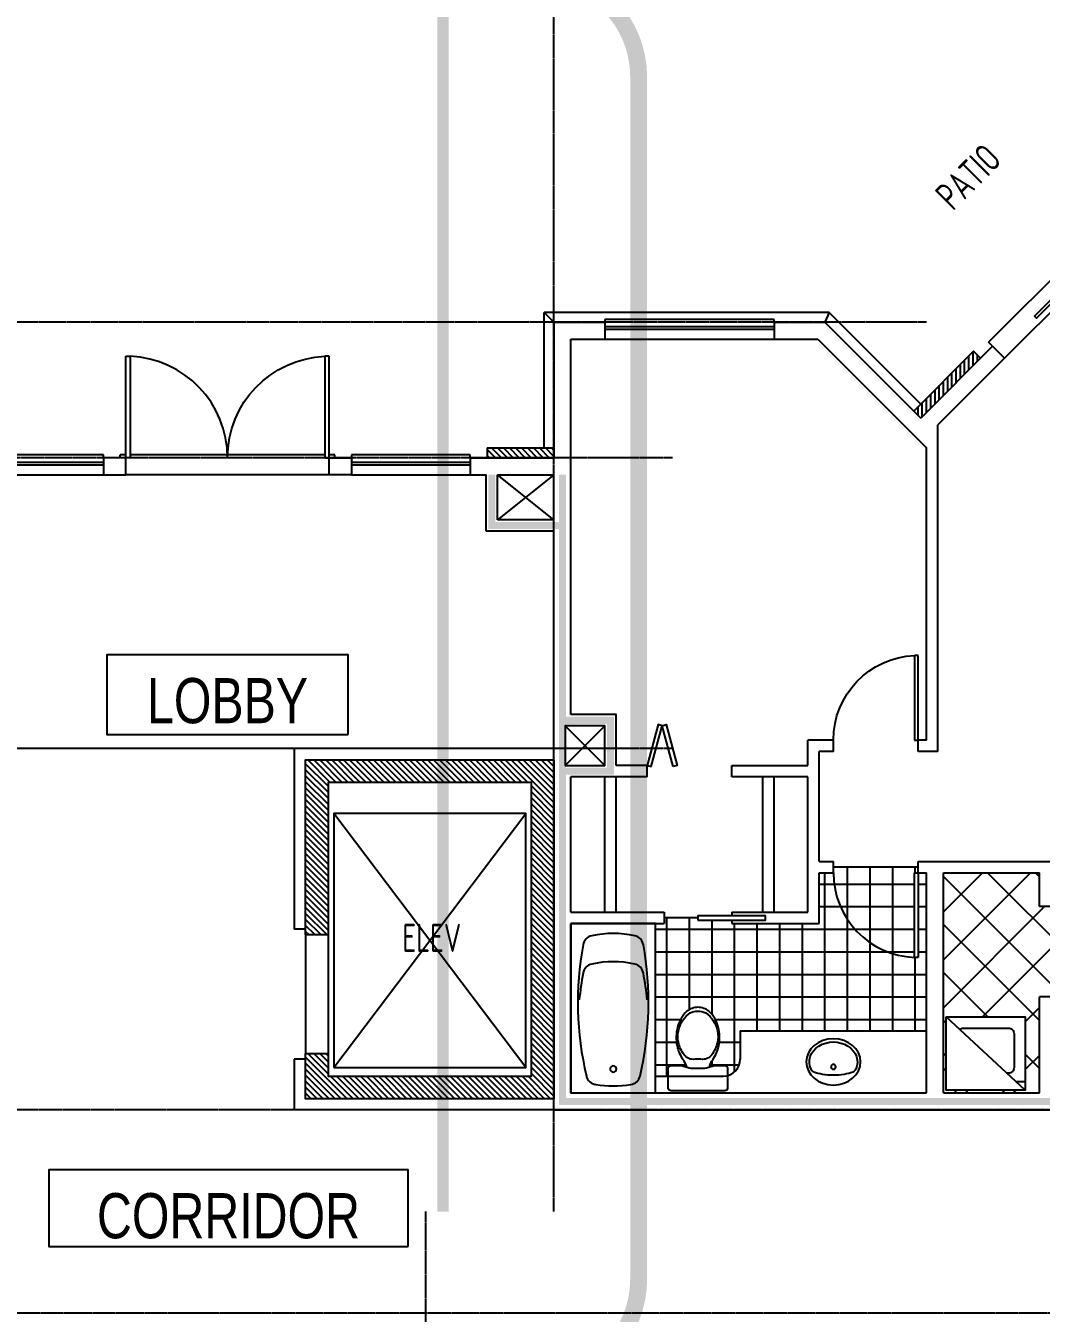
# Model space of a CAD drawing. Extents: x -2060 to 2145, y -590 to 992.
# Drawn here: x -990.4 to -630.6, y 6 to 462 of the extents above; entities that cross this region are included whole.
import ezdxf
from ezdxf.enums import TextEntityAlignment as Align

# ---------------------------------------------------------------- set-up
doc = ezdxf.new("R2010")
doc.units = 0
doc.header["$MEASUREMENT"] = 0
for name, pattern in [('CENTER2', [1.125, 0.75, -0.125, 0.125, -0.125]), ('GRIDLINE', [1.53125, 1.375, -0.0625, 0.03125, -0.0625]), ('HIDDEN2', [0.1875, 0.125, -0.0625])]:
    doc.linetypes.add(name, pattern=pattern)
doc.layers.get('0').update_dxf_attribs({"linetype": 'CONTINUOUS'})
for name, color, linetype in [('FIRE SEPARATIONS', 44, 'CENTER2'), ('FURNITURE', 51, 'CONTINUOUS'), ('GRIDLINES', 65, 'GRIDLINE'), ('HATCH', 92, 'CONTINUOUS'), ('HIDDEN', 64, 'HIDDEN2'), ('STAIRS', 101, 'CONTINUOUS'), ('TEXT', 82, 'CONTINUOUS'), ('WALL', 215, 'CONTINUOUS')]:
    doc.layers.add(name, color=color, linetype=linetype)
doc.styles.add('128-AT', font='architxt.shx', dxfattribs={"width": 0.8, "height": 12})
doc.styles.add('128-ATT', font='archtitl.shx', dxfattribs={"width": 0.8, "height": 16})

# ---------------------------------------------------------------- blocks, each defined once
blk = doc.blocks.new('DOOR')
for p, q in [((0, 1), (0.042, 1)), ((0, 0), (0, 1)), ((0.042, 1), (0.042, 0)), ((0.042, 0), (0, 0))]:
    blk.add_line(p, q)
blk.add_arc((0, 0), 1, 0, 87.612)
blk = doc.blocks.new('WIN6')
for p, q in [((0, 1), (1, 1)), ((0, 0), (0, 1)), ((1, 1), (1, 0)), ((1, -1.5), (0, -1.5)), ((1, -2.5), (0, -2.5)), ((1, -6), (0, -6))]:
    blk.add_line(p, q)
blk = doc.blocks.new('TUB5')
blk.add_lwpolyline([(0, 30), (60, 30), (60, 0), (0, 0)], close=True)
blk.add_lwpolyline([(4.33, 22.61, -0.302201), (7.52, 25.69, -0.103832), (54, 24.51, -0.306794), (57.03, 21.2, -0.073951), (57.03, 8.8, -0.307224), (53.99, 5.49, -0.103037), (7.52, 4.31, -0.302632), (4.33, 7.39, -0.108169)], format="xyb", close=True)
blk.add_lwpolyline([(27.02, 2.99, -0.021033), (17.52, 4.31, -0.302632), (14.33, 7.39, -0.108169), (14.33, 22.61, -0.302201), (17.52, 25.69, -0.021203), (27.02, 27.02, -0.021203)], format="xyb")
blk.add_circle((51.5, 15), 1.12)
blk = doc.blocks.new('TOILET')
for points in [[(9.6, -5.46), (8.9, -3.04, -0.069687), (8.75, -1.94), (8.75, 1.94, -0.069687), (8.9, 3.04), (9.6, 5.46, 0.069687), (9.75, 6.56), (9.75, 9.5, 0.414214), (8.75, 10.5), (1.75, 10.5, 0.414214), (0.75, 9.5), (0.75, -9.5, 0.414214), (1.75, -10.5), (8.75, -10.5, 0.414214), (9.75, -9.5), (9.75, -6.56, 0.069687)], [(11.94, -1.06, 0.281665), (13.53, -4.91, 0.102457), (17.89, -6.89, 0.208018), (25.75, -5.34, 0.095407), (28.36, -2.78, 0.12335), (29.01, 0, 0.12335), (28.36, 2.78, 0.095407), (25.75, 5.34, 0.208018), (17.89, 6.89, 0.102457), (13.53, 4.91, 0.281665), (11.94, 1.06)]]:
    blk.add_lwpolyline(points, format="xyb", close=True)
blk.add_lwpolyline([(9.2, 4.09, 0.10369), (11.94, 5.35, -0.091297), (16.65, 7.39, -0.120114), (23.35, 7.19, -0.14964), (28.96, 3.87, -0.166698), (30.36, 0, -0.166698), (28.96, -3.87, -0.14964), (23.35, -7.19, -0.120114), (16.65, -7.39, -0.091297), (11.94, -5.35, 0.10369), (9.2, -4.09, 0.10369)], format="xyb")
blk = doc.blocks.new('LAV')
blk.add_circle((0, -9.26), 0.875)
for centre, start, end in [((-6.09, -9.25), 113.5315, 154.4045), ((6.09, -9.25), 25.5981, 66.473)]:
    blk.add_arc(centre, 2, start, end)
blk.add_ellipse((0, -11), major_axis=(9.63, 0), ratio=0.850649)
for centre, major_axis, ratio, start_param, end_param in [((0, -11), (8.5, 0), 0.83084, 2.762819, 6.661999), ((0, -9.26), (-8.75, 0), 0.341014, 3.806048, 5.618834)]:
    blk.add_ellipse(centre, major_axis=major_axis, ratio=ratio, start_param=start_param, end_param=end_param)
blk = doc.blocks.new('WASH-DRY-STACK')
for p, q in [((14, 0), (-14, -26)), ((14, -3), (10.77, -3))]:
    blk.add_line(p, q)
blk.add_lwpolyline([(-14, -26), (14, -26), (14, 0), (-14, 0)], close=True)
blk.add_lwpolyline([(-9.23, -21.57, 0.167732), (-8, -22), (8, -22, 0.414214), (10, -20), (10, -8, 0.414214), (8, -6), (7.54, -6)], format="xyb")
blk = doc.blocks.new('BF26')
at = {"flags": 128}
for points in [[(1.45, -0.39), (5.33, 14.1), (3.88, 14.49), (0, 0)], [(9.21, -0.39), (5.33, 14.1), (6.78, 14.49), (10.66, 0)]]:
    blk.add_lwpolyline(points, close=True, dxfattribs=at)
blk = doc.blocks.new('SLDR60')
for p, q in [((0, 0), (0, -2)), ((0, -2), (72, -2)), ((72, 0), (72, -2))]:
    blk.add_line(p, q)
at = {"flags": 128}
for points in [[(0, 1), (0, 2), (36, 2), (36, 1)], [(18, 3), (18, 4), (54, 4), (54, 3)]]:
    blk.add_lwpolyline(points, close=True, dxfattribs=at)

msp = doc.modelspace()

# ---------------------------------------------------------------- hatches: boundary and pattern name
at = {"layer": 'HATCH'}
h = msp.add_hatch(dxfattribs=at)
h.set_pattern_fill('ANSI31', color=256, scale=12, angle=45, style=0)
h.set_pattern_definition([(90, (-803.2935, 78.0364), (1.5, 2e-16), [])])
h.paths.add_polyline_path([(-654.6141, 346.7834), (-652.1392, 344.3085), (-673.3524, 323.0953), (-675.8273, 325.5702)])
h = msp.add_hatch(dxfattribs=at)
h.set_pattern_fill('ANSI31', color=256, scale=12, angle=90, style=0)
h.set_pattern_definition([(135, (-858, 309.0182), (-1.06066, -1.06066), [])])
h.paths.add_polyline_path([(-826.9701, 312.5182), (-803.2935, 312.5182), (-803.2935, 309.0182), (-826.9701, 309.0182)])
h = msp.add_hatch(dxfattribs=at)
h.set_pattern_fill('_USER,_O', color=256, scale=12, angle=45, double=1, pattern_type=0)
h.set_pattern_definition([(135, (-548.735, 128.948), (8.4853, 8.4853), []), (45, (-548.735, 128.948), (8.4853, -8.4853), [])])
h.paths.add_polyline_path([(-595.2935, 148.7031), (-595.2935, 150.0364), (-593.2935, 150.0364), (-590.2935, 150.0364), (-590.2935, 148.0364), (-566.2935, 148.0364), (-566.2935, 150.0364), (-519.2935, 150.0364), (-515.2935, 150.0364), (-515.2935, 174.0364), (-519.2935, 174.0364), (-519.2935, 180.0364, 0.16216216), (-593.2935, 180.0364), (-593.2935, 174.0364), (-597.2935, 174.0364), (-597.2935, 150.0364), (-627.2935, 150.0364), (-627.2935, 166.0364), (-627.2935, 184.0364), (-607.2935, 204.0364), (-551.9949, 204.0364), (-520.6173, 235.4141), (-517.7889, 232.5856), (-492.333, 207.1298), (-462.6346, 177.4313), (-432.9361, 147.7328), (-437.1787, 143.4902), (-462.6346, 168.946), (-463.6952, 167.8854, 0.40144236), (-462.6346, 118.0343), (-468.6325, 112.0364), (-473.2935, 112.0364), (-473.2935, 100.0364), (-515.2935, 100.0364), (-515.2935, 108.0364), (-509.2935, 108.0364), (-509.2935, 112.0364), (-507.8446, 111.6482), (-503.1859, 129.0349), (-498.5271, 111.6482), (-497.0782, 112.0364), (-501.737, 129.4231), (-503.1859, 129.0349), (-504.6348, 129.4231), (-509.2935, 112.0364), (-519.2935, 112.0364), (-519.2935, 108.0364), (-537.2935, 108.0364), (-537.2935, 109.0364), (-567.2935, 109.0364), (-567.2935, 108.0364), (-596.2935, 108.0364), (-597.2935, 108.0364), (-597.2935, 112.0364), (-627.2935, 112.0364), (-627.2935, 118.0364, 0.40144236)])
h.paths.add_polyline_path([(-665.2935, 162.0364), (-631.2935, 162.0364), (-631.2935, 150.0364), (-627.2935, 150.0364), (-627.2935, 148.7031), (-595.2935, 148.7031, -0.40144236), (-627.2935, 118.0364), (-631.2935, 118.0364), (-631.2935, 84.0364), (-665.2935, 84.0364)])
h.paths.add_polyline_path([(-636.2935, 111.0364), (-664.2935, 111.0364), (-664.2935, 85.0364), (-636.2935, 85.0364)], flags=16)
h.paths.add_polyline_path([(-642.2935, 107.0364), (-658.2935, 107.0364, 0.16773158), (-659.5272, 106.6106), (-642.755, 91.0364), (-642.2935, 91.0364, 0.41421356), (-640.2935, 93.0364), (-640.2935, 105.0364, 0.41421356)], flags=0)
h.paths.add_polyline_path([(-463.6952, 167.8854), (-438.2394, 142.4295), (-462.6346, 118.0343, -0.40144236)], flags=17)
h = msp.add_hatch(dxfattribs=at)
h.set_pattern_fill('ANSI31', color=256, scale=12, angle=90, style=0)
h.set_pattern_definition([(135, (-120, 0), (-1.0606602, -1.0606602), [])])
h.paths.add_polyline_path([(-891.2935, 202.0182), (-803.2935, 202.0182), (-803.2935, 82.0182), (-891.2935, 82.0182), (-891.2935, 98.0182), (-883.2935, 98.0182), (-883.2935, 90.0182), (-811.2935, 90.0182), (-811.2935, 194.0182), (-883.2935, 194.0182), (-883.2935, 140.0182), (-891.2935, 140.0182)])
h = msp.add_hatch(dxfattribs=at)
h.set_pattern_fill('ANSI37,_O', color=256, scale=64, angle=45)
h.set_pattern_definition([(90, (-715.2935, 134.0364), (8, 2e-15), []), (7e-15, (-715.2935, 134.0364), (2e-15, -8), [])])
h.paths.add_polyline_path([(-704.2935, 162.0364), (-704.2935, 164.0364), (-674.2935, 164.0364), (-674.2935, 162.0364), (-675.5435, 162.0364), (-675.5435, 132.0364, -0.40144236)])
h.paths.add_polyline_path([(-767.2935, 144.0364), (-764.2935, 144.0364), (-764.2935, 146.0364), (-752.2935, 146.0364), (-752.2935, 145.2864), (-740.2935, 145.2864), (-740.2935, 144.0364), (-709.2935, 144.0364), (-709.2935, 162.0364), (-704.2935, 162.0364, 0.40144236), (-675.5435, 132.0364), (-674.2935, 132.0364), (-674.2935, 162.0364), (-671.2935, 162.0364), (-671.2935, 106.0364), (-737.2935, 106.0364), (-737.2935, 96.0364, -0.34199871), (-741.7935, 90.227), (-741.7935, 92.7864, 0.41421356), (-742.7935, 93.7864), (-745.7333, 93.7864, 0.0696874), (-746.8322, 93.6325), (-748.2047, 93.2404, -0.10369022), (-746.9401, 95.9757, 0.09129737), (-744.9077, 100.6891, 0.12011399), (-745.106, 107.3872, 0.14963961), (-748.4271, 112.9937, 0.1666983), (-752.2935, 114.3951, 0.16669833), (-756.1599, 112.9937, 0.14963965), (-759.481, 107.3872, 0.12011409), (-759.6793, 100.6891, 0.09129743), (-757.647, 95.9757, -0.10369038), (-756.3823, 93.2404), (-757.7548, 93.6325, 0.0696874), (-758.8537, 93.7864), (-761.7935, 93.7864, 0.41421356), (-762.7935, 92.7864), (-762.7935, 90.0364), (-767.2935, 90.0364)])

# ---------------------------------------------------------------- linework, layer by layer
at = {"layer": 'FIRE SEPARATIONS', "ltscale": 0.5, "const_width": 2.5}
for points in [[(-825.2935, 303.0182), (-825.2935, 285.0182), (-800.2935, 285.0182)], [(-800.2935, 303.0182), (-800.2935, 81.0184), (-470.2935, 81.0363)], [(-800.2935, 216.0364), (-783.2935, 216.0364), (-783.2935, 198.0364), (-800.2935, 198.0364)]]:
    msp.add_lwpolyline(points, dxfattribs=at)
at = {"layer": 'FURNITURE'}
for p, q in [((-592.7422, 395.2202), (-643.6539, 344.3085)), ((-956.9495, 309.0182), (-956.9495, 310.0182)), ((-954.9495, 310.0182), (-956.9495, 310.0182)), ((-884.4495, 310.0182), (-953.4495, 310.0182)), ((-880.9495, 310.0182), (-882.9495, 310.0182)), ((-880.9495, 309.0182), (-880.9495, 310.0182)), ((-882.9495, 303.0182), (-954.9495, 303.0182)), ((-803.2935, 287.0182), (-823.2935, 303.0182)), ((-803.2935, 303.0182), (-823.2935, 287.0182)), ((-781.2935, 148.0364), (-781.2935, 196.0364)), ((-729.2935, 148.0364), (-729.2935, 196.0364)), ((-813.2935, 93.0182), (-881.2935, 183.0182)), ((-881.2935, 93.0182), (-813.2935, 183.0182)), ((-891.2935, 140.0182), (-891.2935, 98.0182)), ((-883.2935, 140.0182), (-883.2935, 98.0182)), ((-737.2935, 106.0364), (-671.2935, 106.0364)), ((-737.2935, 106.0364), (-737.2935, 96.0364)), ((-767.2935, 90.0364), (-743.2935, 90.0364))]:
    msp.add_line(p, q, dxfattribs=at)
for points in [[(-881.2935, 93.0182), (-813.2935, 93.0182), (-813.2935, 183.0182), (-881.2935, 183.0182)], [(-752.2935, 145.2864), (-728.2935, 145.2864), (-728.2935, 146.7864), (-752.2935, 146.7864)]]:
    msp.add_lwpolyline(points, close=True, dxfattribs=at)
msp.add_arc((-743.2935, 96.0364), 6, 270, 0, dxfattribs=at)
at = {"layer": 'GRIDLINES'}
for p, q in [((-803.2935, 42.0182), (-803.2935, 961.5908)), ((-671.2935, 357.0364), (-2030.0704, 357.0364)), ((-761.2935, 309.0182), (-2030.0704, 309.0182)), ((-761.2935, 206.0182), (-2030.0704, 206.0182)), ((-188.6468, 78.0182), (-2030.0704, 78.0182)), ((-848.6468, -557.9818), (-848.6468, 42.0182)), ((344.4754, 6.0182), (-2030.0704, 6.0182))]:
    msp.add_line(p, q, dxfattribs=at)
at = {"layer": 'HATCH'}
for p, q in [((-674.2935, 164.0364), (-704.2935, 164.0364)), ((-752.2935, 146.0364), (-764.2935, 146.0364))]:
    msp.add_line(p, q, dxfattribs=at)
at = {"layer": 'HIDDEN'}
for p, q in [((-895.2935, 206.0182), (-1034.6468, 206.0182)), ((-785.2935, 148.0364), (-785.2935, 196.0364)), ((-725.2935, 148.0364), (-725.2935, 196.0364))]:
    msp.add_line(p, q, dxfattribs=at)
at = {"layer": 'STAIRS'}
for p, q in [((-806.7935, 312.5182), (-806.7935, 360.5364)), ((-803.2935, 360.5364), (-806.7935, 360.5364)), ((-806.7935, 360.5364), (-803.2935, 357.0364)), ((-705.8438, 360.5364), (-707.2935, 357.0364)), ((-654.6141, 346.7834), (-675.8273, 325.5702)), ((-652.1392, 344.3085), (-654.6141, 346.7834)), ((-826.9701, 312.5182), (-803.2935, 312.5182)), ((-826.9701, 312.5182), (-826.9701, 309.0182))]:
    msp.add_line(p, q, dxfattribs=at)
msp.add_lwpolyline([(-673.3524, 328.0451), (-705.8438, 360.5364), (-803.2935, 360.5364)], dxfattribs=at)
at = {"layer": 'TEXT'}
for p, q in [((-785.2935, 214.0364), (-799.2935, 200.0364)), ((-799.2935, 214.0364), (-785.2935, 200.0364))]:
    msp.add_line(p, q, dxfattribs=at)
at = {"layer": 'TEXT', "color": 92, "linetype": 'Continuous', "const_width": 4, "flags": 128}
msp.add_lwpolyline([(-842.6468, 579.5182), (-842.6468, 42.0182)], dxfattribs=at)
at = {"layer": 'TEXT', "color": 92, "linetype": 'Continuous', "const_width": 6, "flags": 128}
msp.add_lwpolyline([(-809.2935, 480.0182), (-1026.6468, 480.0182, 0.41421356), (-1062.6468, 444.0182), (-1062.6468, 18.0182, 0.41421356), (-1026.6468, -17.9818), (-809.2935, -17.9818, 0.41421356), (-773.2935, 18.0182), (-773.2935, 444.0182, 0.41421356)], format="xyb", close=True, dxfattribs=at)
at = {"layer": 'TEXT'}
for points in [[(-876.2295, 210.9995), (-876.2295, 239.2662), (-961.6695, 239.2662), (-961.6695, 210.9995)], [(-854.9816, 29.6285), (-854.9816, 56.8285), (-982.2349, 56.8285), (-982.2349, 29.6285)]]:
    msp.add_lwpolyline(points, close=True, dxfattribs=at)
at = {"layer": 'WALL'}
for p, q in [((-803.2935, 357.0364), (-803.2935, 309.0182)), ((-803.2935, 357.0364), (-785.2935, 357.0364)), ((-785.2935, 357.0364), (-785.2935, 353.0364)), ((-725.2935, 357.0364), (-725.2935, 353.0364)), ((-725.2935, 357.0364), (-707.2935, 357.0364)), ((-707.2935, 357.0364), (-673.3524, 323.0953)), ((-785.2935, 353.0364), (-785.2935, 351.0364)), ((-725.2935, 353.0364), (-725.2935, 351.0364)), ((-797.2935, 351.0364), (-785.2935, 351.0364)), ((-797.2935, 218.0364), (-797.2935, 351.0364)), ((-725.2935, 351.0364), (-709.7788, 351.0364)), ((-709.7788, 351.0364), (-671.2935, 312.5512)), ((-647.8965, 348.5512), (-673.3524, 323.0953)), ((-647.8965, 348.5512), (-645.0681, 345.7227)), ((-643.6539, 344.3085), (-667.2935, 320.6689)), ((-645.0681, 345.7227), (-643.6539, 344.3085)), ((-667.2935, 205.0364), (-667.2935, 320.6689)), ((-671.2935, 209.0364), (-671.2935, 312.5512)), ((-832.9701, 309.0182), (-803.2935, 309.0182)), ((-832.9701, 309.0182), (-832.9701, 303.0182)), ((-832.9701, 303.0182), (-827.2935, 303.0182)), ((-827.2935, 283.0182), (-827.2935, 303.0182)), ((-823.2935, 303.0182), (-803.2935, 303.0182)), ((-823.2935, 287.0182), (-823.2935, 303.0182)), ((-803.2935, 287.0182), (-803.2935, 303.0182)), ((-803.2935, 283.0182), (-827.2935, 283.0182)), ((-803.2935, 287.0182), (-823.2935, 287.0182)), ((-803.2935, 206.0182), (-803.2935, 283.0182)), ((-895.2935, 206.0182), (-895.2935, 142.0182)), ((-803.2935, 206.0182), (-895.2935, 206.0182)), ((-803.2935, 206.0182), (-817.2935, 206.0182)), ((-704.2935, 209.0364), (-713.2935, 209.0364)), ((-713.2935, 200.0364), (-713.2935, 209.0364)), ((-704.2935, 205.0364), (-704.2935, 209.0364)), ((-671.2935, 209.0364), (-674.2935, 209.0364)), ((-674.2935, 205.0364), (-674.2935, 209.0364)), ((-709.2935, 166.0364), (-709.2935, 205.0364)), ((-704.2935, 205.0364), (-709.2935, 205.0364)), ((-667.2935, 205.0364), (-674.2935, 205.0364)), ((-770.2935, 200.0364), (-781.2935, 200.0364)), ((-770.2935, 196.0364), (-770.2935, 200.0364)), ((-740.2935, 196.0364), (-740.2935, 200.0364)), ((-740.2935, 200.0364), (-713.2935, 200.0364)), ((-797.2935, 148.0364), (-797.2935, 196.0364)), ((-770.2935, 196.0364), (-797.2935, 196.0364)), ((-713.2935, 196.0364), (-740.2935, 196.0364)), ((-713.2935, 148.0364), (-713.2935, 196.0364)), ((-709.2935, 166.0364), (-704.2935, 166.0364)), ((-704.2935, 162.0364), (-704.2935, 166.0364)), ((-674.2935, 166.0364), (-627.2935, 166.0364)), ((-674.2935, 162.0364), (-674.2935, 166.0364)), ((-709.2935, 162.0364), (-704.2935, 162.0364)), ((-709.2935, 144.0364), (-709.2935, 162.0364)), ((-674.2935, 162.0364), (-671.2935, 162.0364)), ((-671.2935, 84.0364), (-671.2935, 162.0364)), ((-665.2935, 84.0364), (-665.2935, 162.0364)), ((-665.2935, 162.0364), (-631.2935, 162.0364)), ((-631.2935, 150.0364), (-631.2935, 162.0364)), ((-797.2935, 148.0364), (-764.2935, 148.0364)), ((-764.2935, 148.0364), (-764.2935, 144.0364)), ((-740.2935, 148.0364), (-740.2935, 146.7864)), ((-740.2935, 148.0364), (-713.2935, 148.0364)), ((-627.2935, 150.0364), (-631.2935, 150.0364)), ((-891.2935, 142.0182), (-895.2935, 142.0182)), ((-797.2935, 84.0364), (-797.2935, 144.0364)), ((-797.2935, 144.0364), (-764.2935, 144.0364)), ((-740.2935, 145.2864), (-740.2935, 144.0364)), ((-740.2935, 144.0364), (-709.2935, 144.0364)), ((-631.2935, 84.0364), (-631.2935, 118.0364)), ((-627.2935, 118.0364), (-631.2935, 118.0364)), ((-891.2935, 96.0182), (-895.2935, 96.0182)), ((-895.2935, 96.0182), (-895.2935, 78.0182)), ((-797.2935, 84.0364), (-671.2935, 84.0364)), ((-665.2935, 84.0364), (-631.2935, 84.0364)), ((-803.2935, 78.0182), (-895.2935, 78.0182)), ((-803.2935, 78.0364), (-467.2935, 78.0364))]:
    msp.add_line(p, q, dxfattribs=at)
for points in [[(-962.9289, 303.0182), (-954.9495, 303.0182), (-954.9495, 309.0182), (-962.9289, 309.0182)], [(-874.9701, 303.0182), (-882.9495, 303.0182), (-882.9495, 309.0182), (-874.9701, 309.0182)], [(-799.2935, 200.0364), (-785.2935, 200.0364), (-785.2935, 214.0364), (-799.2935, 214.0364)]]:
    msp.add_lwpolyline(points, close=True, dxfattribs=at)
msp.add_lwpolyline([(-781.2935, 200.0364), (-781.2935, 218.0364), (-797.2935, 218.0364)], dxfattribs=at)
at = {"layer": 'WALL', "flags": 128}
msp.add_lwpolyline([(-891.2935, 98.0182), (-883.2935, 98.0182), (-883.2935, 90.0182), (-811.2935, 90.0182), (-811.2935, 194.0182), (-883.2935, 194.0182), (-883.2935, 140.0182), (-891.2935, 140.0182), (-891.2935, 202.0182), (-803.2935, 202.0182), (-803.2935, 82.0182), (-891.2935, 82.0182)], close=True, dxfattribs=at)

# ---------------------------------------------------------------- block references
at = {"layer": 'FURNITURE', "rotation": 225}
msp.add_blockref('SLDR60', (-596.9848, 399.4628), dxfattribs=at)
at = {"layer": 'FURNITURE', "extrusion": (0, 0, -1), "xscale": 60, "zscale": -1}
msp.add_blockref('WIN6', (725.2935, 357.0364), dxfattribs=at)
at = {"layer": 'FURNITURE', "yscale": 36, "zscale": 36}
for p, xscale in [((-954.9495, 309.0182), 36), ((-882.9495, 309.0182), -36)]:
    msp.add_blockref('DOOR', p, dxfattribs=dict(at, xscale=xscale))
at = {"layer": 'FURNITURE', "xscale": -42}
for p in [(-962.9289, 309.0182), (-832.9701, 309.0182)]:
    msp.add_blockref('WIN6', p, dxfattribs=at)
at = {"layer": 'FURNITURE', "extrusion": (0, 0, -1), "xscale": 30, "yscale": 30, "zscale": -30}
msp.add_blockref('DOOR', (674.2935, 209.0364), dxfattribs=at)
at = {"layer": 'FURNITURE', "extrusion": (0, 0, -1), "zscale": -1}
msp.add_blockref('BF26', (759.6312, 200.0364), dxfattribs=at)
at = {"layer": 'FURNITURE', "xscale": 30, "yscale": 30, "zscale": 30, "rotation": 180}
msp.add_blockref('DOOR', (-674.2935, 162.0364), dxfattribs=at)
at = {"layer": 'FURNITURE', "extrusion": (0, 0, -1), "zscale": -1}
for name, p, rotation in [('TUB5', (767.2935, 144.0364), 270), ('TOILET', (752.2935, 84.0364), 90), ('WASH-DRY-STACK', (650.2935, 85.0364), 180), ('LAV', (704.2935, 84.0364), 180)]:
    msp.add_blockref(name, p, dxfattribs=dict(at, rotation=rotation))

# ---------------------------------------------------------------- texts
at = {"layer": 'TEXT', "style": '128-AT', "width": 0.8}
msp.add_text('PATIO', height=10, rotation=45, dxfattribs=at).set_placement((-650.8692, 402.9078), align=Align.BOTTOM_CENTER)
at = {"layer": 'TEXT', "style": '128-ATT', "width": 0.8}
for s, p in [('LOBBY', (-918.9495, 210.1995)), ('CORRIDOR', (-918.6083, 27.7618))]:
    msp.add_text(s, height=16, dxfattribs=at).set_placement(p, align=Align.BOTTOM_CENTER)
at = {"layer": 'TEXT', "style": '128-AT', "width": 0.8}
msp.add_text('ELEV', height=10, dxfattribs=at).set_placement((-846.5757, 138.9683), align=Align.MIDDLE_CENTER)

doc.saveas('drawing.dxf')
